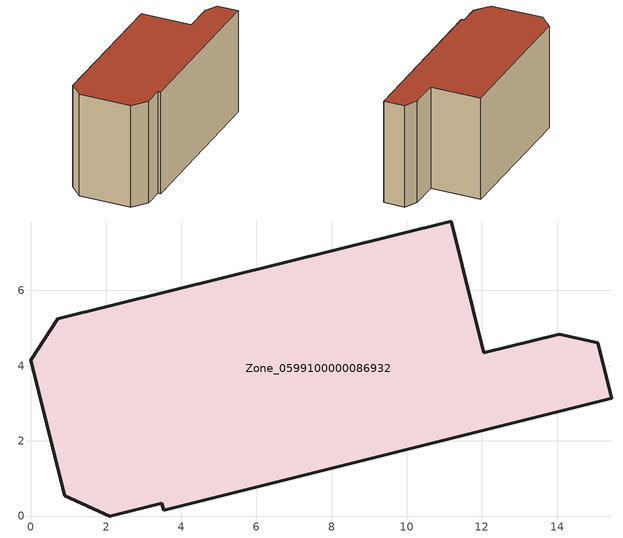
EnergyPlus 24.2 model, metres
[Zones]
Zone_0599100000086932
 floor ground (C_G): 14.06,4.84 15.08,4.61 15.45,3.13 3.53,0.15 3.48,0.34 2.1,0 0.9,0.54 0,4.15 0.72,5.25 11.18,7.85 12.05,4.34 z0
 wall outside (C_F): 11.18,7.85 0.72,5.25 0,4.15 0.9,0.54 2.1,0 3.48,0.34 3.53,0.15 15.45,3.13 15.08,4.61 14.06,4.84 12.05,4.34 11.18,7.85 z0:7.53
 roof outside (C_R): 15.08,4.61 14.06,4.84 12.05,4.34 11.18,7.85 0.72,5.25 0,4.15 0.9,0.54 2.1,0 3.48,0.34 3.53,0.15 15.45,3.13 z7.53
[BUILDING]
Pand.0599100000086932: North Axis=0; Terrain=City; Loads Convergence Tolerance Value=0.04; Temperature Convergence Tolerance Value=0.4; Solar Distribution=FullExterior; Maximum Number of Warmup Days=25; Minimum Number of Warmup Days=1
[Site:Location]
Rotterdam.The.Hague.AP_ZH_NLD Design_Conditions: Latitude=51.96; Longitude=4.45; Time Zone=1; Elevation=-4.5
[SITE:GROUNDTEMPERATURE:BUILDINGSURFACE]
18, 18, 18, 18, 18, 18, 18, 18, 18, 18, 18, 18
[MATERIAL] Thermal Absorptance=0.9; Solar Absorptance=0.7; Visible Absorptance=0.7
Name | Roughness | Thickness | Conductivity | Density | Specific Heat
G.TC.1975-1991 | MediumSmooth | 0.15 | 0.288461 | 540 | 1210
F.TC.1975-1991 | Rough | 0.3 | 0.230769 | 1920 | 840
R.TC.1975-1991 | MediumRough | 0.2 | 0.153846 | 1500 | 1000
[CONSTRUCTION]
C_G: G.TC.1975-1991
C_F: F.TC.1975-1991
C_R: R.TC.1975-1991
[ZONE]
Zone_0599100000086932: Type=1; Multiplier=1; Ceiling Height=Autocalculate; Volume=Autocalculate; Floor Area=autocalculate; Part of Total Floor Area=Yes
[ZONEINFILTRATION:DESIGNFLOWRATE]
Infil_Zone_0599100000086932: Zone or ZoneList or Space or SpaceList=Zone_0599100000086932; Schedule=AlwaysOn; Design Flow Rate Calculation Method=Flow/Area; Flow Rate per Floor Area=0.003; Constant Term Coefficient=1; Temperature Term Coefficient=0; Velocity Term Coefficient=0; Velocity Squared Term Coefficient=0
[HVACTEMPLATE:ZONE:IDEALLOADSAIRSYSTEM]
Zone_0599100000086932: Maximum Heating Supply Air Temperature=50; Minimum Cooling Supply Air Temperature=13; Maximum Heating Supply Air Humidity Ratio=0.0156; Minimum Cooling Supply Air Humidity Ratio=0.0077; Heating Limit=NoLimit; Cooling Limit=NoLimit; Dehumidification Control Type=ConstantSensibleHeatRatio; Cooling Sensible Heat Ratio=0.7; Dehumidification Setpoint=60; Humidification Control Type=None; Humidification Setpoint=30; Outdoor Air Method=None; Outdoor Air Flow Rate per Person=0.00944; Outdoor Air Flow Rate per Zone Floor Area=0; Outdoor Air Flow Rate per Zone=0; Demand Controlled Ventilation Type=None; Outdoor Air Economizer Type=NoEconomizer; Heat Recovery Type=None; Sensible Heat Recovery Effectiveness=0.7; Latent Heat Recovery Effectiveness=0.65
[ZONECONTROL:THERMOSTAT]
ThermostatControl_Zone_0599100000086932: Zone or ZoneList=Zone_0599100000086932; Control Type Schedule=DualSetpointControlType; Control 1=Thermostat_Zone_0599100000086932; Temperature Difference Between Cutout And Setpoint=0
[THERMOSTATSETPOINT:DUALSETPOINT]
Thermostat_Zone_0599100000086932: Heating Setpoint Temperature Schedule=HeatingSetpoint_Zone_0599100000086932; Cooling Setpoint Temperature Schedule=CoolingSetpoint_Zone_0599100000086932
[SCHEDULE:COMPACT]
HeatingSetpoint_Zone_0599100000086932: Through: 12/31, For: AllDays, Until: 24:00, 21
CoolingSetpoint_Zone_0599100000086932: Through: 12/31, For: AllDays, Until: 24:00, 24
DualSetpointControlType: Through: 12/31, For: AllDays, Until: 24:00, 4
AlwaysOn: Through: 12/31, For: AllDays, Until: 24:00, 1
